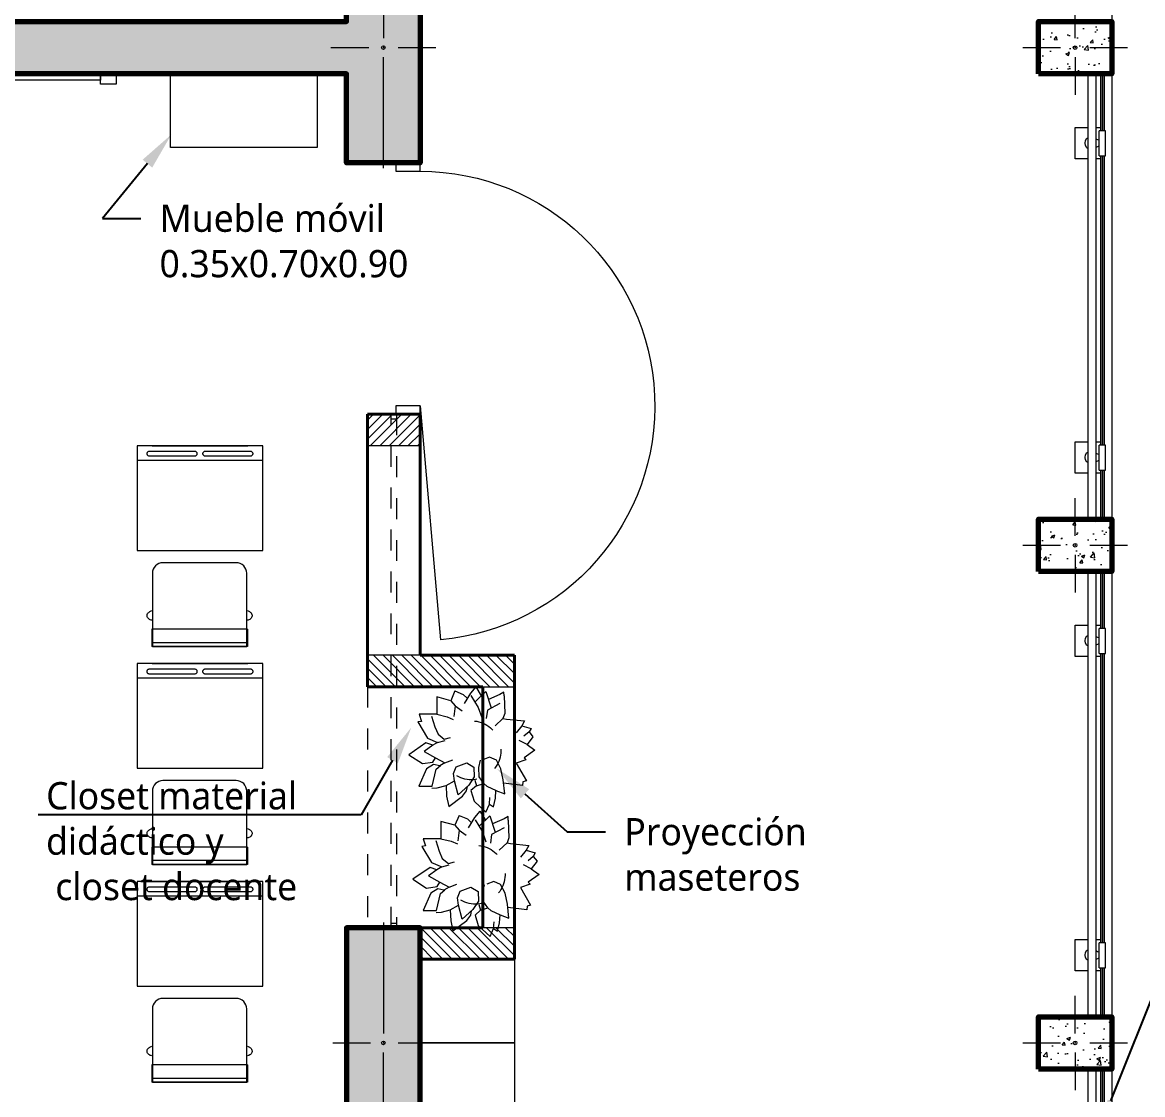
# Model space of a CAD drawing. Header units: metres. Extents: x 28 to 148, y 23 to 113.
# Drawn here: x 49.39 to 54.74, y 69.61 to 74.72 of the extents above; entities that cross this region are included whole.
import ezdxf
from ezdxf import colors
from ezdxf.entities.mleader import LeaderData, LeaderLine
from ezdxf.math import Vec2, Vec3

# ---------------------------------------------------------------- set-up
doc = ezdxf.new("R2010")
doc.units = ezdxf.units.M
doc.linetypes.add('DASHED2', pattern=[0.375, 0.25, -0.125])
for name, color, linetype, lineweight in [('A-FLOR-HRAL', 11, 'Continuous', 9), ('COLUMNAS 50', 32, 'Continuous', 70), ('COLUMNETASSS', 211, 'Continuous', 20), ('Cotas varias El', 253, 'Continuous', 13), ('Equipamiento SR', 23, 'Continuous', 0), ('GRAFO 0 BLANCO', 7, 'Continuous', 0), ('GRAFO01', 7, 'Continuous', 0), ('letras sr', 7, 'Continuous', 5), ('muro bajo', 191, 'Continuous', 40), ('Puertas El', 21, 'Continuous', 15), ('Structural - Bearing_Pen_No__20', 1, 'Continuous', 0), ('Vanos', 140, 'Continuous', 5)]:
    doc.layers.add(name, color=color, linetype=linetype, lineweight=lineweight)
doc.styles.add('Generales', font='trebuc.ttf', dxfattribs={"height": 0.1})

# ---------------------------------------------------------------- blocks, each defined once
blk = doc.blocks.new('Picture 18')
at = {"layer": 'Equipamiento SR', "linetype": 'Continuous'}
for p, q in [((0.075, 0), (0, 0)), ((0, 0), (0, -0.05)), ((4.125, 0), (0.075, 0)), ((0.075, 0), (0.075, -0.03)), ((0.075, -0.05), (0.075, 0)), ((4.125, -0.03), (4.125, 0)), ((4.2, 0), (4.125, 0)), ((4.125, 0), (4.125, -0.05)), ((4.2, -0.05), (4.2, 0)), ((0, -0.05), (0.075, -0.05)), ((0.075, -0.03), (4.125, -0.03)), ((4.125, -0.05), (4.2, -0.05))]:
    blk.add_line(p, q, dxfattribs=at)
blk = doc.blocks.new('A$C5A0F33B4')
at = {"layer": 'Puertas El', "linetype": 'Continuous'}
blk.add_line((1.12, 1.16), (1.2176, 2.2757), dxfattribs=at)
at = {"layer": 'Puertas El', "linetype": 'ByBlock'}
for p, q in [((1.005, 1.16), (1.005, 1.2)), ((1.005, 1.2), (1.12, 1.2)), ((1.12, 1.2), (1.005, 1.2)), ((1.12, 1.2), (1.12, 1.16)), ((1.12, 1.16), (1.005, 1.16)), ((1.005, 0), (1.005, 0.04)), ((1.005, 0.04), (1.12, 0.04)), ((1.12, 0), (1.005, 0)), ((1.12, 0), (1.005, 0)), ((1.12, 0), (1.005, 0)), ((1.12, 0.04), (1.12, 0))]:
    blk.add_line(p, q, dxfattribs=at)
blk.add_arc((1.12, 1.16), 1.12, 270, 85, dxfattribs=at)
blk = doc.blocks.new('Columna 1.10 x0.30')
at = {"true_color": 0xc7c8ca}
h = blk.add_hatch(color=9, dxfattribs=at)
h.dxf.hatch_style = 1
h.paths.add_polyline_path([(-234.8493, 113.8066), (-235.9493, 113.8066), (-235.9493, 113.4566), (-234.8493, 113.4566)])
h.paths.add_polyline_path([(-235.3906, 113.6316, -1), (-235.408, 113.6316, -1)], flags=16)
at = {"layer": 'COLUMNAS 50', "color": 1, "linetype": 'Continuous', "lineweight": 5}
for p, q in [((-235.3993, 113.8732), (-235.3993, 113.6932)), ((-235.9743, 113.6316), (-235.4443, 113.6316)), ((-234.8243, 113.6316), (-235.3543, 113.6316)), ((-235.3993, 113.5616), (-235.3993, 113.3816))]:
    blk.add_line(p, q, dxfattribs=at)
at = {"layer": 'COLUMNAS 50', "linetype": 'Continuous'}
blk.add_lwpolyline([(-235.9493, 113.4566), (-234.8493, 113.4566), (-234.8493, 113.8066), (-235.9493, 113.8066)], close=True, dxfattribs=at)
at = {"layer": 'COLUMNAS 50', "color": 1, "linetype": 'Continuous', "lineweight": 5}
blk.add_circle((-235.3993, 113.6316), 0.00871, dxfattribs=at)
blk.add_point((-235.3993, 113.6316), dxfattribs=at)
blk = doc.blocks.new('School Desk 2')
at = {"layer": 'Equipamiento SR', "linetype": 'Continuous'}
for p, q in [((0.1995, 0.3017), (0.6995, 0.3017)), ((0.1995, -0.2983), (0.1995, 0.3017)), ((0.629, 0.3017), (0.629, -0.2983)), ((0.6995, 0.3017), (0.6995, -0.2983)), ((-0.241, 0.228), (-0.2591, 0.228)), ((-0.2591, 0.228), (-0.2591, -0.228)), ((-0.1767, 0.228), (-0.241, 0.228)), ((-0.241, 0.228), (-0.241, -0.228)), ((-0.1767, 0.228), (-0.1767, -0.228)), ((-0.1322, 0.2314), (-0.1327, 0.228)), ((-0.1309, 0.2356), (-0.1322, 0.2314)), ((-0.129, 0.2394), (-0.1309, 0.2356)), ((-0.1265, 0.2428), (-0.129, 0.2394)), ((-0.1236, 0.2457), (-0.1265, 0.2428)), ((-0.1203, 0.2479), (-0.1236, 0.2457)), ((-0.1168, 0.2494), (-0.1203, 0.2479)), ((-0.113, 0.2502), (-0.1168, 0.2494)), ((-0.1092, 0.2502), (-0.113, 0.2502)), ((-0.1055, 0.2494), (-0.1092, 0.2502)), ((-0.1019, 0.2479), (-0.1055, 0.2494)), ((-0.0987, 0.2457), (-0.1019, 0.2479)), ((-0.0957, 0.2428), (-0.0987, 0.2457)), ((-0.0933, 0.2394), (-0.0957, 0.2428)), ((-0.0924, 0.2375), (-0.0933, 0.2394)), ((-0.0876, 0.228), (-0.0924, 0.2375)), ((0.6507, 0.2435), (0.651, 0.2457)), ((0.6507, 0.2424), (0.6507, 0.2435)), ((0.6507, 0.027), (0.6507, 0.2424)), ((0.651, 0.2457), (0.6517, 0.2477)), ((0.6517, 0.2477), (0.6526, 0.2497)), ((0.6526, 0.2497), (0.6539, 0.2514)), ((0.6539, 0.2514), (0.6553, 0.2528)), ((0.6553, 0.2528), (0.657, 0.2539)), ((0.657, 0.2539), (0.6587, 0.2546)), ((0.6587, 0.2546), (0.6606, 0.255)), ((0.6606, 0.255), (0.6625, 0.255)), ((0.6625, 0.255), (0.6644, 0.2546)), ((0.6644, 0.2546), (0.6662, 0.2539)), ((0.6662, 0.2539), (0.6678, 0.2528)), ((0.6678, 0.2528), (0.6693, 0.2514)), ((0.6693, 0.2514), (0.6705, 0.2497)), ((0.6705, 0.2497), (0.6714, 0.2477)), ((0.6714, 0.2477), (0.6721, 0.2457)), ((0.6721, 0.2457), (0.6724, 0.2435)), ((0.6724, 0.2435), (0.6724, 0.2424)), ((0.6724, 0.2424), (0.6724, 0.027)), ((0.6995, -0.2263), (0.6995, 0.2297)), ((0.6507, 0.0259), (0.6507, 0.027)), ((0.651, 0.0238), (0.6507, 0.0259)), ((0.6517, 0.0217), (0.651, 0.0238)), ((0.6526, 0.0198), (0.6517, 0.0217)), ((0.6539, 0.0181), (0.6526, 0.0198)), ((0.6553, 0.0166), (0.6539, 0.0181)), ((0.657, 0.0155), (0.6553, 0.0166)), ((0.6587, 0.0148), (0.657, 0.0155)), ((0.6606, 0.0144), (0.6587, 0.0148)), ((0.6625, 0.0144), (0.6606, 0.0144)), ((0.6644, 0.0148), (0.6625, 0.0144)), ((0.6662, 0.0155), (0.6644, 0.0148)), ((0.6678, 0.0166), (0.6662, 0.0155)), ((0.6693, 0.0181), (0.6678, 0.0166)), ((0.6705, 0.0198), (0.6693, 0.0181)), ((0.6714, 0.0217), (0.6705, 0.0198)), ((0.6721, 0.0238), (0.6714, 0.0217)), ((0.6724, 0.0259), (0.6721, 0.0238)), ((0.6724, 0.027), (0.6724, 0.0259)), ((0.6507, -0.0225), (0.651, -0.0203)), ((0.6507, -0.0236), (0.6507, -0.0225)), ((0.6507, -0.2389), (0.6507, -0.0236)), ((0.651, -0.0203), (0.6517, -0.0182)), ((0.6517, -0.0182), (0.6526, -0.0163)), ((0.6526, -0.0163), (0.6539, -0.0146)), ((0.6539, -0.0146), (0.6553, -0.0132)), ((0.6553, -0.0132), (0.657, -0.0121)), ((0.657, -0.0121), (0.6587, -0.0113)), ((0.6587, -0.0113), (0.6606, -0.0109)), ((0.6606, -0.0109), (0.6625, -0.0109)), ((0.6625, -0.0109), (0.6644, -0.0113)), ((0.6644, -0.0113), (0.6662, -0.0121)), ((0.6662, -0.0121), (0.6678, -0.0132)), ((0.6678, -0.0132), (0.6693, -0.0146)), ((0.6693, -0.0146), (0.6705, -0.0163)), ((0.6705, -0.0163), (0.6714, -0.0182)), ((0.6714, -0.0182), (0.6721, -0.0203)), ((0.6721, -0.0203), (0.6724, -0.0225)), ((0.6724, -0.0225), (0.6724, -0.0236)), ((0.6724, -0.0236), (0.6724, -0.2389)), ((-0.241, -0.228), (-0.2591, -0.228)), ((-0.1767, -0.228), (-0.241, -0.228)), ((-0.1327, -0.228), (-0.1322, -0.2314)), ((-0.1322, -0.2314), (-0.1309, -0.2356)), ((-0.1309, -0.2356), (-0.129, -0.2394)), ((-0.129, -0.2394), (-0.1265, -0.2428)), ((-0.1265, -0.2428), (-0.1236, -0.2457)), ((-0.1236, -0.2457), (-0.1203, -0.2479)), ((-0.1203, -0.2479), (-0.1168, -0.2494)), ((-0.1168, -0.2494), (-0.113, -0.2502)), ((-0.113, -0.2502), (-0.1092, -0.2502)), ((-0.1092, -0.2502), (-0.1055, -0.2494)), ((-0.1055, -0.2494), (-0.1019, -0.2479)), ((-0.1019, -0.2479), (-0.0987, -0.2457)), ((-0.0987, -0.2457), (-0.0957, -0.2428)), ((-0.0957, -0.2428), (-0.0933, -0.2394)), ((-0.0933, -0.2394), (-0.0924, -0.2375)), ((-0.0924, -0.2375), (-0.0876, -0.228)), ((0.6507, -0.24), (0.6507, -0.2389)), ((0.651, -0.2422), (0.6507, -0.24)), ((0.6517, -0.2443), (0.651, -0.2422)), ((0.6526, -0.2462), (0.6517, -0.2443)), ((0.6539, -0.2479), (0.6526, -0.2462)), ((0.6553, -0.2493), (0.6539, -0.2479)), ((0.657, -0.2505), (0.6553, -0.2493)), ((0.6587, -0.2512), (0.657, -0.2505)), ((0.6606, -0.2516), (0.6587, -0.2512)), ((0.6625, -0.2516), (0.6606, -0.2516)), ((0.6644, -0.2512), (0.6625, -0.2516)), ((0.6662, -0.2505), (0.6644, -0.2512)), ((0.6678, -0.2493), (0.6662, -0.2505)), ((0.6693, -0.2479), (0.6678, -0.2493)), ((0.6705, -0.2462), (0.6693, -0.2479)), ((0.6714, -0.2443), (0.6705, -0.2462)), ((0.6721, -0.2422), (0.6714, -0.2443)), ((0.6724, -0.24), (0.6721, -0.2422)), ((0.6724, -0.2389), (0.6724, -0.24)), ((0.6995, -0.2983), (0.1995, -0.2983)), ((0.629, -0.2833), (0.6295, -0.2833))]:
    blk.add_line(p, q, dxfattribs=at)
blk.add_lwpolyline([(-0.2591, 0.225), (0.0909, 0.225, -0.414214), (0.1409, 0.175), (0.1409, -0.175, -0.414214), (0.0909, -0.225), (-0.2591, -0.225), (-0.2591, 0.225)], format="xyb", dxfattribs=at)
blk = doc.blocks.new('A$C4CA21B86')
at = {"layer": 'GRAFO01', "color": 251, "linetype": 'DASHED2', "lineweight": 9, "ltscale": 0.1}
for p, q in [((0.3198, 0.5977), (0.2943, 0.5682)), ((0.3198, 0.5977), (0.3462, 0.5551)), ((0.1342, 0.5496), (0.1337, 0.467)), ((0.2008, 0.5316), (0.1342, 0.5496)), ((0.2206, 0.5784), (0.2008, 0.5316)), ((0.2206, 0.5784), (0.2601, 0.5614)), ((0.2601, 0.5614), (0.2795, 0.5434)), ((0.2943, 0.5682), (0.2645, 0.5182)), ((0.2967, 0.5564), (0.3321, 0.4995)), ((0.3679, 0.5763), (0.3168, 0.5265)), ((0.3679, 0.5763), (0.3932, 0.4975)), ((0.435, 0.5618), (0.3805, 0.5371)), ((0.4544, 0.573), (0.435, 0.5618)), ((0.4553, 0.5552), (0.4544, 0.573)), ((0.4553, 0.5552), (0.4585, 0.4705)), ((0.2008, 0.5316), (0.2212, 0.507)), ((0.2212, 0.507), (0.2147, 0.4566)), ((0.2212, 0.507), (0.2545, 0.4841)), ((0.3321, 0.4995), (0.3483, 0.4523)), ((0.3759, 0.4874), (0.3701, 0.4463)), ((0.4355, 0.518), (0.3759, 0.4874)), ((0.0608, 0.4322), (0.0433, 0.4303)), ((0.0433, 0.4303), (0.0891, 0.3537)), ((0.1337, 0.467), (0.0492, 0.4669)), ((0.0492, 0.4669), (0.0608, 0.4322)), ((0.1092, 0.4579), (0.1248, 0.4067)), ((0.1335, 0.467), (0.183, 0.4555)), ((0.183, 0.4555), (0.2123, 0.4422)), ((0.4492, 0.4466), (0.4123, 0.4126)), ((0.4585, 0.4705), (0.4492, 0.4466)), ((0.4492, 0.4466), (0.4664, 0.4434)), ((0.4664, 0.4434), (0.5525, 0.4351)), ((0.5525, 0.4351), (0.5404, 0.4114)), ((0.1248, 0.4067), (0.1399, 0.3728)), ((0.5404, 0.4114), (0.5135, 0.3788)), ((0.5404, 0.4114), (0.5842, 0.3988)), ((0.5743, 0.3826), (0.55, 0.362)), ((0.5842, 0.3988), (0.5743, 0.3826)), ((0.5743, 0.3826), (0.5923, 0.3592)), ((0.0824, 0.3301), (0, 0.2732)), ((0.1151, 0.3189), (0.0824, 0.3301)), ((0.0891, 0.3537), (0.1375, 0.3327)), ((0.1375, 0.3327), (0.1151, 0.3189)), ((0.1375, 0.3327), (0.1736, 0.342)), ((0.1399, 0.3728), (0.1693, 0.349)), ((0.1693, 0.349), (0.1991, 0.3561)), ((0.5646, 0.3229), (0.5275, 0.3423)), ((0.5923, 0.3592), (0.5646, 0.3229)), ((0.5646, 0.3229), (0.6024, 0.2956)), ((0, 0.2732), (0.0656, 0.2316)), ((0.1151, 0.3189), (0.0744, 0.289)), ((0.0744, 0.289), (0.128, 0.2591)), ((0.6024, 0.2956), (0.5502, 0.2595)), ((0.0656, 0.2316), (0.1157, 0.2393)), ((0.1187, 0.2282), (0.0852, 0.2075)), ((0.1157, 0.2393), (0.128, 0.2591)), ((0.1484, 0.2207), (0.1187, 0.2282)), ((0.128, 0.2591), (0.1725, 0.2355)), ((0.1317, 0.2048), (0.1524, 0.2232)), ((0.1725, 0.2355), (0.1484, 0.2207)), ((0.1725, 0.2355), (0.2098, 0.2504)), ((0.213, 0.1848), (0.2263, 0.2162)), ((0.2263, 0.2162), (0.2768, 0.2352)), ((0.2768, 0.2352), (0.3111, 0.215)), ((0.3111, 0.215), (0.3129, 0.168)), ((0.3344, 0.2132), (0.3421, 0.2475)), ((0.3855, 0.2619), (0.3535, 0.2504)), ((0.4181, 0.2487), (0.3855, 0.2619)), ((0.4402, 0.2075), (0.4181, 0.2487)), ((0.5593, 0.2504), (0.5134, 0.2343)), ((0.5134, 0.2343), (0.5617, 0.1499)), ((0.5502, 0.2595), (0.5593, 0.2504)), ((0.0852, 0.2075), (0.0486, 0.1244)), ((0.1124, 0.1241), (0.1317, 0.2048)), ((0.2184, 0.1494), (0.213, 0.1848)), ((0.3129, 0.168), (0.2864, 0.1294)), ((0.3356, 0.1692), (0.3344, 0.2132)), ((0.3578, 0.1363), (0.3356, 0.1692)), ((0.4511, 0.1546), (0.4402, 0.2075)), ((0.0486, 0.1244), (0.1124, 0.1241)), ((0.1104, 0.1147), (0.1365, 0.1159)), ((0.1365, 0.1159), (0.1781, 0.1274)), ((0.1781, 0.1274), (0.2184, 0.1494)), ((0.1781, 0.1274), (0.1811, 0.0755)), ((0.2356, 0.0825), (0.2184, 0.1494)), ((0.2864, 0.1294), (0.2356, 0.0825)), ((0.2763, 0.1025), (0.2798, 0.1229)), ((0.3228, 0.1259), (0.2968, 0.1027)), ((0.3149, 0.1524), (0.3228, 0.1259)), ((0.3228, 0.1259), (0.3578, 0.1363)), ((0.3737, 0.122), (0.3578, 0.1363)), ((0.4182, 0.1021), (0.3737, 0.122)), ((0.4582, 0.088), (0.4511, 0.1546)), ((0.5435, 0.1276), (0.4529, 0.1378)), ((0.5449, 0.145), (0.5435, 0.1276)), ((0.5617, 0.1499), (0.5449, 0.145)), ((0.1811, 0.0755), (0.1912, 0.0267)), ((0.1912, 0.0267), (0.2574, 0.0758)), ((0.2574, 0.0758), (0.2763, 0.1025)), ((0.2968, 0.1027), (0.3122, 0.0528)), ((0.3851, 0.0386), (0.3871, 0.0702)), ((0.404, 0.0255), (0.4134, 0.0661)), ((0.4134, 0.0661), (0.4158, 0.1031)), ((0.4158, 0.1031), (0.4582, 0.088)), ((0.3122, 0.0528), (0.3685, 0)), ((0.3685, 0), (0.3851, 0.0386)), ((0.3851, 0.0386), (0.404, 0.0255))]:
    blk.add_line(p, q, dxfattribs=at)
at = {"layer": 'GRAFO01', "color": 251, "linetype": 'DASHED2', "lineweight": 9, "ltscale": 0.1, "extrusion": (0, 0, -1)}
blk.add_ellipse((0.2992, 0.2952), major_axis=(0.0994, 0.0994), ratio=1, start_param=-0.678369, end_param=2.877304, dxfattribs=at)
blk = doc.blocks.new('A$C7C4655C2')
at = {"true_color": 0x939598}
h = blk.add_hatch(color=252, dxfattribs=at)
h.dxf.hatch_style = 1
h.paths.add_polyline_path([(1.9, 0.45), (1.9, 0.025), (2.25, 0.025), (2.25, 1.125), (1.9, 1.125), (1.9, 0.7), (0, 0.7), (0, 0.45)])
edge = h.paths.add_edge_path(flags=16)
edge.add_arc((2.075, 0.575), 0.00871, 0, 360)
at = {"layer": 'COLUMNAS 50', "linetype": 'Continuous'}
for p, q in [((1.9, 0.7), (1.9, 1.125)), ((1.9, 0.025), (1.9, 0.45))]:
    blk.add_line(p, q, dxfattribs=at)
blk.add_lwpolyline([(0, 0.7), (1.9, 0.7), (1.9, 1.125), (2.25, 1.125), (2.25, 0.025), (1.9, 0.025), (1.9, 0.45), (0, 0.45)], close=True, dxfattribs=at)
at = {"layer": 'Structural - Bearing_Pen_No__20', "linetype": 'Continuous'}
for p, q in [((2.075, 1.15), (2.075, 0.62)), ((1.825, 0.575), (2.005, 0.575)), ((2.145, 0.575), (2.325, 0.575)), ((2.075, 0), (2.075, 0.53))]:
    blk.add_line(p, q, dxfattribs=at)
blk.add_circle((2.075, 0.575), 0.00871, dxfattribs=at)
blk.add_point((2.075, 0.575), dxfattribs=at)
blk = doc.blocks.new('columna pasillos')
at = {"layer": 'GRAFO 0 BLANCO'}
h = blk.add_hatch(dxfattribs=at)
h.set_pattern_fill('AR-CONC', color=256, scale=0.024, angle=-90)
h.set_pattern_definition([(320, (0, 0), (-0.015060515, -0.17214244), [0.018, -0.198]), (265, (0, 0), (0.18052611, 0.03330032), [0.0144, -0.1584]), (10.45144, (-0.00126, -0.01435), (0.1654656, -0.13884213), [0.01529765, -0.16827411]), (316.1842, (0.048, -7e-10), (-0.03972463, -0.25613792), [0.027, -0.297]), (6.63563, (0.0447, -0.02134), (0.23378846, -0.22431887), [0.02294648, -0.2524113]), (261.18416, (0.048, -7e-10), (0.23378846, -0.22431887), [0.0216, -0.2376]), (291, (0.036, -0.024), (-0.096628536, -0.14325769), [0.018, -0.198]), (236, (0.036, -0.024), (0.17403601, -0.05839568), [0.0144, -0.1584]), (341.45144, (0.02795, -0.03594), (0.07740747, -0.20165337), [0.01529765, -0.16827411]), (307.5, (0, 0), (0.079894525, -0.002918366), [0, -0.15648, 0, -0.1608, 0, -0.159]), (277.5, (0, 0), (0.09465881, -0.06313669), [0, -0.09168, 0, -0.15288, 0, -0.0606]), (237.5, (7e-10, 0.05352), (-0.005413171, -0.128117385), [0, -0.06, 0, -0.1872, 0, -0.2484]), (227.5, (1e-09, 0.07752), (0.024025194, -0.13996468), [0, -0.078, 0, -0.12432, 0, -0.1764])])
h.paths.add_polyline_path([(-235.5347, 35.024), (-235.7847, 35.024), (-235.7847, 34.674), (-235.5347, 34.674)])
h.paths.add_polyline_path([(-235.651, 34.849, -1), (-235.6684, 34.849, -1)], flags=16)
at = {"layer": 'COLUMNAS 50', "color": 1, "linetype": 'Continuous', "lineweight": 9}
for p, q in [((-235.6597, 35.099), (-235.6597, 34.919)), ((-235.7047, 34.849), (-235.8847, 34.849)), ((-235.6147, 34.849), (-235.4347, 34.849)), ((-235.6597, 34.779), (-235.6597, 34.599))]:
    blk.add_line(p, q, dxfattribs=at)
at = {"layer": 'COLUMNAS 50', "linetype": 'Continuous'}
blk.add_lwpolyline([(-235.7847, 35.024), (-235.5347, 35.024), (-235.5347, 34.674), (-235.7847, 34.674)], close=True, dxfattribs=at)
at = {"layer": 'COLUMNAS 50', "color": 1, "linetype": 'Continuous', "lineweight": 9}
blk.add_circle((-235.6597, 34.849), 0.00871, dxfattribs=at)
blk.add_point((-235.6597, 34.849), dxfattribs=at)
blk = doc.blocks.new('Barandilla - 50 x 12mm-V13-Nivel 2')
at = {"layer": 'A-FLOR-HRAL'}
for p, q in [((-26.7, 93), (-88, 93)), ((-88, 93), (-88, 18.2)), ((34.1, 93), (13.2, 93)), ((27, 79.4), (57, 79.4)), ((27, 79.4), (27, -39.6)), ((57, 79.4), (57, -39.6)), ((-88, 18.2), (-88, -56.6)), ((24.9, 2.6), (25.1, 33.6)), ((57, -39.6), (27, -39.6)), ((-88, -56.6), (-26.7, -56.6)), ((13.2, -56.6), (34.1, -56.6))]:
    blk.add_line(p, q, dxfattribs=at)
for centre, radius, start, end in [((-0.6, 18.2), 39.4, 144.0345, 215.4043), ((-19.3, -77.8), 119.9, 93.5424, 96.3187), ((-18.3, 114.4), 119.9, 285.3761, 291.1568), ((-19.3, -77.8), 119.9, 68.282, 74.1525), ((-18.3, 114.4), 119.9, 263.1201, 266.0112)]:
    blk.add_arc(centre, radius, start, end, dxfattribs=at)
blk = doc.blocks.new('Barandilla - 50 x 12mm-V14-Nivel 2')
at = {"layer": 'A-FLOR-HRAL'}
for p, q in [((-26.8, 93), (-88, 93)), ((-88, 93), (-88, 18.2)), ((34.1, 93), (13.1, 93)), ((27, 79.4), (57, 79.4)), ((27, 79.4), (27, -39.6)), ((57, 79.4), (57, -39.6)), ((-88, 18.2), (-88, -56.6)), ((24.9, 2.6), (25.1, 33.6)), ((57, -39.6), (27, -39.6)), ((-88, -56.6), (-26.8, -56.6)), ((13.1, -56.6), (34.1, -56.6))]:
    blk.add_line(p, q, dxfattribs=at)
for centre, radius, start, end in [((-0.6, 18.2), 39.4, 144.0345, 215.4043), ((-19.3, -77.8), 119.9, 93.584, 96.3187), ((-19.3, -77.8), 119.9, 68.282, 74.2079), ((-18.3, 114.4), 119.9, 285.3267, 291.1568), ((-18.3, 114.4), 119.9, 263.1201, 265.9625)]:
    blk.add_arc(centre, radius, start, end, dxfattribs=at)
blk = doc.blocks.new('Barandilla - Barandilla-559956-Nivel 2')
at = {"layer": 'A-FLOR-HRAL'}
for p, q in [((44611.7, 69430.8), (44611.7, 67305.8)), ((44651.7, 67305.8), (44651.7, 69430.8)), ((44672.6, 69157.9), (44672.6, 69430.8)), ((44680.5, 69157.9), (44680.5, 69430.8)), ((44682.1, 69157.9), (44682.1, 69430.8)), ((44690.1, 69157.9), (44690.1, 69430.8)), ((44672.6, 67657.9), (44672.6, 69038.9)), ((44680.5, 67657.9), (44680.5, 69038.9)), ((44682.1, 67657.9), (44682.1, 69038.9)), ((44690.1, 67657.9), (44690.1, 69038.9)), ((44672.6, 67305.8), (44672.6, 67538.9)), ((44680.5, 67305.8), (44680.5, 67538.9)), ((44682.1, 67305.8), (44682.1, 67538.9)), ((44690.1, 67305.8), (44690.1, 67538.9))]:
    blk.add_line(p, q, dxfattribs=at)
at = {"extrusion": (0, 0, -1), "zscale": -1, "rotation": 180}
for name, p in [('Barandilla - 50 x 12mm-V14-Nivel 2', (-44638.4, 69118.3)), ('Barandilla - 50 x 12mm-V13-Nivel 2', (-44638.4, 67618.3))]:
    blk.add_blockref(name, p, dxfattribs=at)

msp = doc.modelspace()

# ---------------------------------------------------------------- hatches: boundary and pattern name
at = {"layer": 'GRAFO 0 BLANCO'}
h = msp.add_hatch(dxfattribs=at)
h.set_pattern_fill('ANSI31', color=256, scale=0.01)
h.set_pattern_definition([(45, (195.27885, -13.371642), (-0.0224506403, 0.0224506403), [])])
h.paths.add_polyline_path([(51.041, 72.852), (51.291, 72.852), (51.291, 72.702), (51.041, 72.702)])
h = msp.add_hatch(dxfattribs=at)
h.set_pattern_fill('ANSI31', color=256, scale=0.01, angle=90)
h.set_pattern_definition([(135, (217.166433, -127.217684), (-0.0224506403, -0.0224506403), [])])
h.paths.add_polyline_path([(51.741, 71.702), (51.041, 71.702), (51.041, 71.552), (51.741, 71.552)])
h = msp.add_hatch(dxfattribs=at)
h.set_pattern_fill('ANSI31', color=256, scale=0.01, angle=90)
h.set_pattern_definition([(135, (217.166435, -128.517683), (-0.0224506403, -0.0224506403), [])])
h.paths.add_polyline_path([(51.741, 70.402), (51.291, 70.402), (51.291, 70.252), (51.741, 70.252)])

# ---------------------------------------------------------------- linework, layer by layer
at = {"layer": 'COLUMNETASSS'}
for points in [[(51.041, 72.852), (51.291, 72.852), (51.291, 72.702), (51.041, 72.702)], [(51.041, 71.702), (51.041, 71.552), (51.741, 71.552), (51.741, 71.702)], [(51.291, 70.402), (51.291, 70.252), (51.741, 70.252), (51.741, 70.402)]]:
    msp.add_lwpolyline(points, close=True, dxfattribs=at)
at = {"layer": 'Equipamiento SR'}
for points in [[(50.8009, 74.475), (50.8009, 74.125), (50.1009, 74.125), (50.1009, 74.475), (50.8009, 74.475)], [(51.291, 70.252), (51.741, 70.252), (51.741, 69.852), (51.291, 69.852)], [(51.291, 69.852), (51.741, 69.852), (51.741, 69.452), (51.291, 69.452)]]:
    msp.add_lwpolyline(points, dxfattribs=at)
at = {"layer": 'GRAFO 0 BLANCO'}
msp.add_line((54.5905, 84.0019), (54.5906, 61.2031), dxfattribs=at)
at = {"layer": 'muro bajo', "linetype": 'Continuous'}
for p, q in [((51.041, 72.852), (51.041, 71.552)), ((51.041, 72.852), (51.291, 72.852)), ((51.291, 71.702), (51.291, 72.852)), ((51.041, 71.552), (51.591, 71.552)), ((51.291, 70.402), (51.591, 70.402)), ((51.591, 70.402), (51.291, 70.402)), ((51.291, 70.252), (51.741, 70.252))]:
    msp.add_line(p, q, dxfattribs=at)
for points in [[(51.741, 71.702), (51.291, 71.702)], [(51.741, 70.252), (51.741, 71.702)], [(51.591, 70.402), (51.591, 71.552)]]:
    msp.add_lwpolyline(points, dxfattribs=at)
at = {"layer": 'Vanos', "color": 7, "linetype": 'DASHED2', "ltscale": 0.3}
for p, q in [((51.1535, 70.402), (51.1535, 72.852)), ((51.1785, 72.852), (51.1785, 70.402)), ((51.041, 71.552), (51.041, 70.402))]:
    msp.add_line(p, q, dxfattribs=at)
at = {"layer": 'Vanos', "color": 7, "linetype": 'DASHED2'}
for p, q in [((51.1535, 72.8301), (51.1785, 72.8301)), ((51.1535, 70.4238), (51.1785, 70.4238))]:
    msp.add_line(p, q, dxfattribs=at)

# ---------------------------------------------------------------- block references
at = {"layer": 'A-FLOR-HRAL', "xscale": 0.001, "yscale": 0.001, "zscale": 0.001}
for p in [(9.8656, 5.0462), (9.8656, 2.6712), (9.8656, 0.2962)]:
    msp.add_blockref('Barandilla - Barandilla-559956-Nivel 2', p, dxfattribs=at)
at = {"layer": 'COLUMNAS 50', "color": 9, "true_color": 0xc7c8ca}
msp.add_blockref('A$C7C4655C2', (49.041, 74.027), dxfattribs=at)
at = {"layer": 'COLUMNAS 50', "rotation": 90}
for p in [(89.265, 310.2616), (89.265, 307.8866), (89.265, 305.5116)]:
    msp.add_blockref('columna pasillos', p, dxfattribs=at)
at = {"layer": 'COLUMNAS 50', "color": 9, "true_color": 0xc7c8ca, "rotation": 90.000000791757}
msp.add_blockref('Columna 1.10 x0.30', (164.7476, 305.2513), dxfattribs=at)
at = {"layer": 'Cotas varias El'}
for p in [(51.2369, 70.9533), (51.2568, 70.3597)]:
    msp.add_blockref('A$C4CA21B86', p, dxfattribs=at)
at = {"layer": 'Equipamiento SR', "linetype": 'Continuous', "xscale": -1}
msp.add_blockref('Picture 18', (49.841, 74.477), dxfattribs=at)
at = {"layer": 'Equipamiento SR', "xscale": -1, "rotation": 180}
msp.add_blockref('A$C5A0F33B4', (50.171, 74.052), dxfattribs=at)
at = {"layer": 'Equipamiento SR', "linetype": 'Continuous', "xscale": -1, "rotation": 270.0000002109135}
for p in [(50.2393, 72.0025), (50.2393, 70.963), (50.2393, 69.9236)]:
    msp.add_blockref('School Desk 2', p, dxfattribs=at)

# ---------------------------------------------------------------- leaders
at = {"layer": 'letras sr'}
ml = msp.add_multileader_mtext('Standard', dxfattribs=at)
ml.set_content('Mueble móvil\\P0.35x0.70x0.90', color=256, style='Generales')
ml.set_leader_properties()
ml.build(insert=Vec2(0, 0))
ml.multileader.update_dxf_attribs({"text_right_attachment_type": 6, "dogleg_length": 0.36, "arrow_head_size": 0.18})
ctx = ml.context
ctx.base_point, ctx.char_height, ctx.arrow_head_size, ctx.landing_gap_size, ctx.plane_origin = Vec3(49.9583, 73.7867), 0.13, 0.18, 0.09, Vec3(49.5873, 74.2936)
ctx.right_attachment = 6
notes = []
notes.append((ctx, [(0, (1, 1, 0), (49.7757, 73.7867), (1, 0), 0.1826, [(0, [(50.1047, 74.1873)], 0, [])])]))
ctx.mtext.insert, ctx.mtext.flow_direction = Vec3(50.0483, 73.8528), 5
ml = msp.add_multileader_mtext('Standard', dxfattribs=at)
ml.set_content('Closet material\\Pdidáctico y\\P closet docente', color=256, style='Generales')
ml.set_leader_properties()
ml.build(insert=Vec2(0, 0))
ml.multileader.update_dxf_attribs({"text_right_attachment_type": 6, "dogleg_length": 0.36, "arrow_head_size": 0.18})
ctx = ml.context
ctx.base_point, ctx.char_height, ctx.arrow_head_size, ctx.landing_gap_size, ctx.plane_origin = Vec3(49.4171, 71.0308), 0.13, 0.18, 0.09, Vec3(49.0461, 71.5377)
ctx.right_attachment = 6
notes.append((ctx, [(1, (1, 1, 0), (51.0109, 70.9407), (-1, 0), 0.1826, [(0, [(51.2493, 71.3575)], 0, [])])]))
ctx.mtext.insert, ctx.mtext.flow_direction = Vec3(49.5071, 71.0967), 5
ml = msp.add_multileader_mtext('Standard', dxfattribs=at)
ml.set_content('Proyección\\Pmaseteros', color=256, style='Generales')
ml.set_leader_properties()
ml.build(insert=Vec2(0, 0))
ml.multileader.update_dxf_attribs({"text_right_attachment_type": 6, "dogleg_length": 0.36, "arrow_head_size": 0.18})
ctx = ml.context
ctx.base_point, ctx.char_height, ctx.arrow_head_size, ctx.landing_gap_size, ctx.plane_origin = Vec3(52.1757, 70.8592), 0.13, 0.18, 0.09, Vec3(51.6149, 71.3881)
ctx.right_attachment = 6
notes.append((ctx, [(0, (1, 1, 0), (51.9931, 70.8592), (1, 0), 0.1826, [(0, [(51.658, 71.1615)], 0, [])])]))
ctx.mtext.insert, ctx.mtext.width, ctx.mtext.flow_direction = Vec3(52.2657, 70.9251), 1.469178, 5
ml = msp.add_multileader_mtext('Standard', dxfattribs=at)
ml.set_content('{\\H1.13043x;Baranda  tipo II\\P (ver detalle\\PLAMINA DT-23)} ', color=256, style='Generales')
ml.set_leader_properties()
ml.build(insert=Vec2(0, 0))
ml.multileader.update_dxf_attribs({"text_right_attachment_type": 6, "dogleg_length": 0.36, "arrow_head_size": 0.1})
ctx = ml.context
ctx.base_point, ctx.char_height, ctx.arrow_head_size, ctx.landing_gap_size, ctx.plane_origin = Vec3(55.006, 70.1668), 0.115, 0.1, 0.09, Vec3(54.1649, 69.9303)
ctx.right_attachment = 6
notes.append((ctx, [(0, (1, 1, 0), (54.8234, 70.1668), (1, 0), 0.1826, [(0, [(54.5493, 69.4822)], 0, [])])]))
ctx.mtext.insert, ctx.mtext.flow_direction = Vec3(55.096, 70.2431), 5
for ctx, leaders in notes:
    for number, flags, end, landing, length, lines in leaders:
        leader = LeaderData()
        leader.index, (leader.has_last_leader_line, leader.has_dogleg_vector, leader.attachment_direction) = number, flags
        leader.last_leader_point, leader.dogleg_vector, leader.dogleg_length = Vec3(end), Vec3(landing), length
        for number, points, colour, breaks in lines:
            line = LeaderLine()
            line.index, line.vertices, line.color, line.breaks = number, Vec3.list(points), colors.encode_raw_color(colour), breaks
            leader.lines.append(line)
        ctx.leaders.append(leader)

doc.saveas('drawing.dxf')
